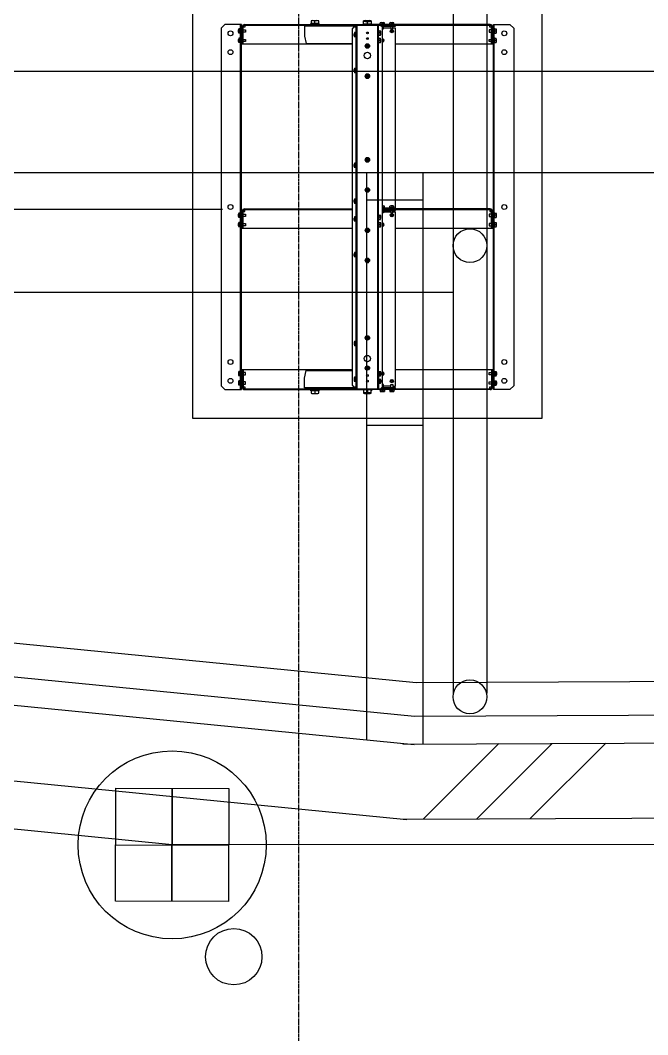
# Model space of a CAD drawing. Header units: millimetres. Extents: x 0 to 126150, y 0 to 89100.
# Drawn here: x 35833 to 37501, y 13429 to 16126 of the extents above; entities that cross this region are included whole.
import ezdxf

# ---------------------------------------------------------------- set-up
doc = ezdxf.new("R2010")
doc.units = ezdxf.units.MM
doc.header["$LTSCALE"] = 0.2
doc.linetypes.add('CENTER', pattern=[50.8, 31.75, -6.35, 6.35, -6.35])
doc.layers.add('A_建築', color=8, linetype='Continuous')
doc.layers.add('A_通芯', color=8, linetype='CENTER', plot=False)

msp = doc.modelspace()

# ---------------------------------------------------------------- linework, layer by layer
at = {"layer": 'A_建築', "lineweight": -3}
for points in [[(36236.62, 13933.66), (15890.16, 15947.77), (15890.16, 78948.49)], [(31579.24, 17786.72), (31579.24, 14797.46), (36880.99, 14275.81), (40673.22, 14293.61)], [(31669.24, 17786.72), (31669.24, 14879.04), (36885.2, 14365.83), (40672.8, 14383.61)], [(36983.53, 17334.81), (36983.53, 14337.41)], [(37073.54, 17334.81), (37073.54, 14337.41)], [(15890.16, 16265.78), (36879.73, 14200.57)], [(36418.48, 15144.27), (36418.48, 16115.27)], [(36418.48, 16105.27), (36420.78, 16105.27)], [(36420.78, 16108.07), (36423.08, 16108.07)], [(36423.08, 16062.77), (36423.08, 16108.77)], [(36429.78, 16112.77), (36429.78, 16108.07), (36425.38, 16108.07)], [(36425.38, 16062.77), (36425.38, 16108.77)], [(36429.38, 16115.08), (36745.03, 16115.08)], [(37082.18, 16112.77), (36429.38, 16112.77)], [(36728.23, 16110.47), (36588.19, 16110.47), (36588.19, 16084.48), (36593.4, 16064.47), (36715.93, 16064.47)], [(36605.53, 16115.08), (36605.53, 16118.08), (36627.03, 16118.08), (36627.03, 16115.08)], [(36605.89, 16124.63), (36605.89, 16118.47), (36626.67, 16118.47), (36626.67, 16124.63)], [(36607.98, 16118.08), (36607.98, 16118.47)], [(36611.09, 16125.57), (36621.48, 16125.57)], [(36611.78, 16112.77), (36611.78, 16110.47)], [(36616.28, 16118.47), (36616.28, 16124.63)], [(36620.78, 16112.77), (36620.78, 16110.47)], [(36624.58, 16118.47), (36624.58, 16118.08)], [(36728.23, 15150.77), (36720.93, 15150.77), (36715.93, 15155.77), (36715.93, 16103.77), (36720.93, 16108.77), (36728.23, 16108.77)], [(36725.84, 16110.47), (36725.84, 16108.77)], [(36725.93, 15150.77), (36725.93, 16108.77)], [(36728.23, 15146.77), (36728.23, 16112.77)], [(36745.03, 16112.77), (36745.03, 16118.08), (36745.39, 16118.08)], [(36745.03, 16115.77), (36766.53, 16115.77)], [(36766.18, 16124.63), (36766.18, 16116.17), (36745.39, 16116.17), (36745.39, 16124.63)], [(36747.48, 16116.17), (36747.48, 16115.77)], [(36750.59, 16125.57), (36760.98, 16125.57)], [(36750.59, 16123.28), (36760.98, 16123.28)], [(36755.78, 16123.28), (36755.78, 16124.63)], [(36755.78, 16116.17), (36755.78, 16122.33)], [(36764.08, 16116.17), (36764.08, 16115.77)], [(36766.53, 16112.77), (36766.53, 16118.08), (36766.18, 16118.08)], [(37082.18, 16115.08), (36766.53, 16115.08)], [(36783.33, 15146.77), (36783.33, 16112.77)], [(36785.63, 16107.77), (36783.33, 16107.77)], [(36785.63, 16098.52), (36785.63, 16112.77)], [(36790.03, 16116.67), (36790.03, 16119.92)], [(36790.63, 15146.77), (36795.63, 15151.77), (36795.63, 16107.77), (36790.63, 16112.77)], [(36792.91, 16120.67), (36798.66, 16120.67)], [(36792.93, 16110.47), (36830.78, 16110.47), (36830.78, 16112.77)], [(36795.63, 16103.97), (36798.78, 16103.97), (36798.78, 16110.47)], [(36795.78, 16119.92), (36795.78, 16116.67)], [(36817.79, 16105.77), (36798.78, 16105.77)], [(36801.53, 16116.67), (36801.53, 16119.92)], [(36815.03, 16116.67), (36815.03, 16119.92)], [(36817.79, 16110.47), (36817.79, 16103.97), (36823.79, 16103.97), (36823.79, 16110.47)], [(36817.91, 16120.67), (36823.66, 16120.67)], [(36820.78, 16119.92), (36820.78, 16116.67)], [(36830.78, 15625.07), (36830.78, 16105.77), (36823.79, 16105.77)], [(36826.53, 16116.67), (36826.53, 16119.92)], [(37086.18, 16108.07), (37081.78, 16108.07), (37081.78, 16112.77)], [(37086.18, 16062.77), (37086.18, 16108.77)], [(37088.48, 16062.77), (37088.48, 16108.77)], [(37090.78, 16108.07), (37088.48, 16108.07)], [(37093.08, 16105.27), (37090.78, 16105.27)], [(37093.08, 15144.27), (37093.08, 16115.27)], [(36412.88, 16094.9), (36412.88, 16100.65)], [(36416.88, 16103.52), (36413.63, 16103.52)], [(36413.63, 16097.77), (36416.88, 16097.77)], [(36416.88, 16092.02), (36413.63, 16092.02)], [(36416.88, 16078.52), (36413.63, 16078.52)], [(36425.38, 16100.77), (36431.88, 16100.77), (36431.88, 16094.77), (36425.38, 16094.77)], [(36720.33, 16084.9), (36720.33, 16090.65)], [(36724.33, 16093.52), (36721.08, 16093.52)], [(36721.08, 16087.77), (36724.33, 16087.77)], [(36724.33, 16082.03), (36721.08, 16082.03)], [(36725.93, 16103.77), (36728.23, 16103.77)], [(36785.63, 16078.52), (36785.63, 16087.02)], [(36787.23, 16098.52), (36790.48, 16098.52)], [(36790.48, 16092.77), (36787.23, 16092.77)], [(36787.23, 16087.02), (36790.48, 16087.02)], [(36787.23, 16078.52), (36790.48, 16078.52)], [(36791.23, 16089.9), (36791.23, 16095.65)], [(36818.91, 16097.15), (36817.91, 16097.15), (36817.91, 16098.4), (36818.91, 16098.4)], [(36821.41, 16099.65), (36821.41, 16100.65), (36820.16, 16100.65), (36820.16, 16099.65)], [(36820.16, 16095.9), (36820.16, 16094.9), (36821.41, 16094.9), (36821.41, 16095.9)], [(36822.66, 16097.15), (36823.66, 16097.15), (36823.66, 16098.4), (36822.66, 16098.4)], [(37086.18, 16100.77), (37079.68, 16100.77), (37079.68, 16094.77), (37086.18, 16094.77)], [(37094.68, 16103.52), (37097.93, 16103.52)], [(37097.93, 16097.77), (37094.68, 16097.77)], [(37094.68, 16092.02), (37097.93, 16092.02)], [(37094.68, 16078.52), (37097.93, 16078.52)], [(37098.68, 16094.9), (37098.68, 16100.65)], [(15890.16, 16064.81), (36861.02, 14001.45)], [(36412.88, 16069.9), (36412.88, 16075.65)], [(36413.63, 16072.77), (36416.88, 16072.77)], [(36416.88, 16067.02), (36413.63, 16067.02)], [(36715.93, 16062.77), (36420.78, 16062.77)], [(36425.38, 16075.77), (36431.88, 16075.77), (36431.88, 16069.77), (36425.38, 16069.77)], [(36753.9, 16058.4), (36752.9, 16058.4), (36752.9, 16057.15), (36753.9, 16057.15)], [(36755.16, 16059.65), (36755.16, 16060.65), (36756.41, 16060.65), (36756.41, 16059.65)], [(36755.16, 16055.9), (36755.16, 16054.9), (36756.41, 16054.9), (36756.41, 16055.9)], [(36757.66, 16058.4), (36758.66, 16058.4), (36758.66, 16057.15), (36757.66, 16057.15)], [(36785.63, 15192.52), (36785.63, 16067.02)], [(36790.48, 16072.77), (36787.23, 16072.77)], [(36787.23, 16067.02), (36790.48, 16067.02)], [(36791.23, 16069.9), (36791.23, 16075.65)], [(36795.63, 16075.65), (36796.41, 16075.65), (36796.41, 16074.65)], [(36796.41, 16070.9), (36796.41, 16069.9), (36795.63, 16069.9)], [(36797.66, 16073.4), (36798.66, 16073.4), (36798.66, 16072.15), (36797.66, 16072.15)], [(37090.78, 16062.77), (36830.78, 16062.77)], [(37086.18, 16069.77), (37079.68, 16069.77), (37079.68, 16075.77), (37086.18, 16075.77)], [(37097.93, 16072.77), (37094.68, 16072.77)], [(37094.68, 16067.02), (37097.93, 16067.02)], [(37098.68, 16069.9), (37098.68, 16075.65)], [(36724.33, 15998.52), (36721.08, 15998.52)], [(43778.54, 15989.82), (35288.54, 15989.82), (35020.54, 15721.81), (44046.54, 15721.81)], [(36720.33, 15989.9), (36720.33, 15995.65)], [(36721.08, 15992.78), (36724.33, 15992.78)], [(36724.33, 15987.02), (36721.08, 15987.02)], [(36753.9, 15978.4), (36752.9, 15978.4), (36752.9, 15977.15), (36753.9, 15977.15)], [(36755.16, 15979.65), (36755.16, 15980.65), (36756.41, 15980.65), (36756.41, 15979.65)], [(36755.16, 15975.9), (36755.16, 15974.9), (36756.41, 15974.9), (36756.41, 15975.9)], [(36757.66, 15978.4), (36758.66, 15978.4), (36758.66, 15977.15), (36757.66, 15977.15)], [(36753.9, 15755.9), (36752.9, 15755.9), (36752.9, 15754.65), (36753.9, 15754.65)], [(36755.16, 15757.15), (36755.16, 15758.15), (36756.41, 15758.15), (36756.41, 15757.15)], [(36757.66, 15754.65), (36758.66, 15754.65), (36758.66, 15755.9), (36757.66, 15755.9)], [(36720.33, 15737.4), (36720.33, 15743.15)], [(36724.33, 15746.03), (36721.08, 15746.03)], [(36721.08, 15740.27), (36724.33, 15740.27)], [(36724.33, 15734.52), (36721.08, 15734.52)], [(36755.16, 15753.4), (36755.16, 15752.4), (36756.41, 15752.4), (36756.41, 15753.4)], [(36753.53, 15721.81), (36753.53, 14212.99)], [(36903.54, 15721.81), (36903.54, 14202.13)], [(36983.53, 15402.11), (31669.24, 15402.11), (32178.02, 15695.85)], [(36753.9, 15675.9), (36752.9, 15675.9), (36752.9, 15674.65), (36753.9, 15674.65)], [(36755.16, 15677.15), (36755.16, 15678.15), (36756.41, 15678.15), (36756.41, 15677.15)], [(36755.16, 15673.4), (36755.16, 15672.4), (36756.41, 15672.4), (36756.41, 15673.4)], [(36757.66, 15675.9), (36758.66, 15675.9), (36758.66, 15674.65), (36757.66, 15674.65)], [(36720.33, 15642.4), (36720.33, 15648.15)], [(36724.33, 15651.02), (36721.08, 15651.02)], [(36903.54, 15648.49), (36753.53, 15648.49)], [(36370.13, 15623.55), (34570.13, 15623.55)], [(36425.38, 15618.07), (36429.78, 15618.07), (36429.78, 15622.77)], [(36429.38, 15625.07), (36715.93, 15625.07)], [(36715.93, 15622.77), (36429.38, 15622.77)], [(36721.08, 15645.27), (36724.33, 15645.27)], [(36724.33, 15639.52), (36721.08, 15639.52)], [(36795.63, 15632.97), (36798.66, 15632.97)], [(36795.63, 15627.37), (36830.78, 15627.37)], [(37082.18, 15625.07), (36795.63, 15625.07)], [(37082.18, 15622.77), (36795.63, 15622.77)], [(36795.63, 15620.47), (36830.78, 15620.47), (36830.78, 15622.77)], [(36798.78, 15620.47), (36798.78, 15613.97), (36795.63, 15613.97)], [(36795.65, 15628.95), (36801.54, 15628.95), (36801.54, 15627.35), (36795.65, 15627.35)], [(36795.78, 15632.23), (36795.78, 15628.98)], [(36801.53, 15628.98), (36801.53, 15632.23)], [(36815.03, 15628.98), (36815.03, 15632.23)], [(36817.79, 15620.47), (36817.79, 15613.97), (36823.79, 15613.97), (36823.79, 15620.47)], [(36823.66, 15632.97), (36817.91, 15632.97)], [(36820.78, 15632.23), (36820.78, 15628.98)], [(36826.53, 15628.98), (36826.53, 15632.23)], [(37081.78, 15622.77), (37081.78, 15618.07), (37086.18, 15618.07)], [(36412.88, 15604.9), (36412.88, 15610.65)], [(36416.88, 15613.52), (36413.63, 15613.52)], [(36413.63, 15607.77), (36416.88, 15607.77)], [(36416.88, 15602.02), (36413.63, 15602.02)], [(36420.78, 15618.07), (36423.08, 15618.07)], [(36423.08, 15572.77), (36423.08, 15618.77)], [(36425.38, 15572.77), (36425.38, 15618.77)], [(36425.38, 15610.77), (36431.88, 15610.77), (36431.88, 15604.77), (36425.38, 15604.77)], [(36720.33, 15594.9), (36720.33, 15600.65)], [(36724.33, 15603.52), (36721.08, 15603.52)], [(36721.08, 15597.77), (36724.33, 15597.77)], [(36724.33, 15592.02), (36721.08, 15592.02)], [(36787.23, 15608.53), (36790.48, 15608.53)], [(36790.48, 15602.77), (36787.23, 15602.77)], [(36787.23, 15597.02), (36790.48, 15597.02)], [(36791.23, 15599.9), (36791.23, 15605.65)], [(36817.79, 15615.77), (36798.78, 15615.77)], [(36818.91, 15608.4), (36817.91, 15608.4), (36817.91, 15607.15), (36818.91, 15607.15)], [(36821.41, 15609.65), (36821.41, 15610.65), (36820.16, 15610.65), (36820.16, 15609.65)], [(36821.41, 15605.9), (36821.41, 15604.9), (36820.16, 15604.9), (36820.16, 15605.9)], [(36822.66, 15608.4), (36823.66, 15608.4), (36823.66, 15607.15), (36822.66, 15607.15)], [(36823.79, 15153.77), (36830.78, 15153.77), (36830.78, 15615.77), (36823.79, 15615.77)], [(37086.18, 15610.77), (37079.68, 15610.77), (37079.68, 15604.77), (37086.18, 15604.77)], [(37086.18, 15572.77), (37086.18, 15618.77)], [(37088.48, 15572.77), (37088.48, 15618.77)], [(37090.78, 15618.07), (37088.48, 15618.07)], [(37094.68, 15613.52), (37097.93, 15613.52)], [(37097.93, 15607.77), (37094.68, 15607.77)], [(37094.68, 15602.02), (37097.93, 15602.02)], [(37098.68, 15604.9), (37098.68, 15610.65)], [(36412.88, 15579.9), (36412.88, 15585.65)], [(36416.88, 15588.52), (36413.63, 15588.52)], [(36413.63, 15582.77), (36416.88, 15582.77)], [(36416.88, 15577.03), (36413.63, 15577.03)], [(36715.93, 15572.77), (36420.78, 15572.77)], [(36425.38, 15585.77), (36431.88, 15585.77), (36431.88, 15579.78), (36425.38, 15579.78)], [(36753.9, 15568.4), (36752.9, 15568.4), (36752.9, 15567.15), (36753.9, 15567.15)], [(36755.16, 15569.65), (36755.16, 15570.65), (36756.41, 15570.65), (36756.41, 15569.65)], [(36755.16, 15565.9), (36755.16, 15564.9), (36756.41, 15564.9), (36756.41, 15565.9)], [(36757.66, 15568.4), (36758.66, 15568.4), (36758.66, 15567.15), (36757.66, 15567.15)], [(36787.23, 15588.52), (36790.48, 15588.52)], [(36790.48, 15582.77), (36787.23, 15582.77)], [(36787.23, 15577.03), (36790.48, 15577.03)], [(36791.23, 15579.9), (36791.23, 15585.65)], [(36796.41, 15584.65), (36796.41, 15585.65), (36795.63, 15585.65)], [(36795.63, 15579.9), (36796.41, 15579.9), (36796.41, 15580.9)], [(36797.66, 15582.15), (36798.66, 15582.15), (36798.66, 15583.4), (36797.66, 15583.4)], [(37090.78, 15572.77), (36830.78, 15572.77)], [(37086.18, 15585.77), (37079.68, 15585.77), (37079.68, 15579.78), (37086.18, 15579.78)], [(37094.68, 15588.52), (37097.93, 15588.52)], [(37097.93, 15582.77), (37094.68, 15582.77)], [(37094.68, 15577.03), (37097.93, 15577.03)], [(37098.68, 15579.9), (37098.68, 15585.65)], [(36720.33, 15499.9), (36720.33, 15505.65)], [(36724.33, 15508.52), (36721.08, 15508.52)], [(36721.08, 15502.77), (36724.33, 15502.77)], [(36724.33, 15497.02), (36721.08, 15497.02)], [(36753.9, 15488.4), (36752.9, 15488.4), (36752.9, 15487.15), (36753.9, 15487.15)], [(36755.16, 15489.65), (36755.16, 15490.65), (36756.41, 15490.65), (36756.41, 15489.65)], [(36755.16, 15485.9), (36755.16, 15484.9), (36756.41, 15484.9), (36756.41, 15485.9)], [(36757.66, 15488.4), (36758.66, 15488.4), (36758.66, 15487.15), (36757.66, 15487.15)], [(36720.33, 15269.65), (36720.33, 15263.9)], [(36724.33, 15272.52), (36721.08, 15272.52)], [(36753.9, 15281.15), (36752.9, 15281.15), (36752.9, 15282.4), (36753.9, 15282.4)], [(36755.16, 15283.65), (36755.16, 15284.65), (36756.41, 15284.65), (36756.41, 15283.65)], [(36755.16, 15279.9), (36755.16, 15278.9), (36756.41, 15278.9), (36756.41, 15279.9)], [(36757.66, 15282.4), (36758.66, 15282.4), (36758.66, 15281.15), (36757.66, 15281.15)], [(36721.08, 15266.77), (36724.33, 15266.77)], [(36724.33, 15261.03), (36721.08, 15261.03)], [(36412.88, 15189.65), (36412.88, 15183.9)], [(36416.88, 15192.52), (36413.63, 15192.52)], [(36715.93, 15196.77), (36420.78, 15196.77)], [(36423.08, 15196.77), (36423.08, 15150.77)], [(36425.38, 15196.77), (36425.38, 15150.77)], [(36425.38, 15183.77), (36431.88, 15183.77), (36431.88, 15189.77), (36425.38, 15189.77)], [(36728.23, 15149.07), (36588.19, 15149.07), (36588.19, 15175.07), (36593.4, 15195.07), (36715.93, 15195.07)], [(36753.9, 15201.15), (36752.9, 15201.15), (36752.9, 15202.4), (36753.9, 15202.4)], [(36755.16, 15203.65), (36755.16, 15204.65), (36756.41, 15204.65), (36756.41, 15203.65)], [(36755.16, 15199.9), (36755.16, 15198.9), (36756.41, 15198.9), (36756.41, 15199.9)], [(36757.66, 15202.4), (36758.66, 15202.4), (36758.66, 15201.15), (36757.66, 15201.15)], [(36787.23, 15192.52), (36790.48, 15192.52)], [(36791.23, 15189.65), (36791.23, 15183.9)], [(36795.63, 15189.65), (36796.41, 15189.65), (36796.41, 15188.65)], [(36797.66, 15187.4), (36798.66, 15187.4), (36798.66, 15186.15), (36797.66, 15186.15)], [(37090.78, 15196.77), (36830.78, 15196.77)], [(37086.18, 15183.77), (37079.68, 15183.77), (37079.68, 15189.77), (37086.18, 15189.77)], [(37086.18, 15196.77), (37086.18, 15150.77)], [(37088.48, 15196.77), (37088.48, 15150.77)], [(37094.68, 15192.52), (37097.93, 15192.52)], [(37098.68, 15189.65), (37098.68, 15183.9)], [(36412.88, 15164.65), (36412.88, 15158.9)], [(36413.63, 15186.77), (36416.88, 15186.77)], [(36416.88, 15181.02), (36413.63, 15181.02)], [(36416.88, 15167.53), (36413.63, 15167.53)], [(36413.63, 15161.77), (36416.88, 15161.77)], [(36425.38, 15158.77), (36431.88, 15158.77), (36431.88, 15164.78), (36425.38, 15164.78)], [(36720.33, 15174.65), (36720.33, 15168.9)], [(36724.33, 15177.52), (36721.08, 15177.52)], [(36721.08, 15171.77), (36724.33, 15171.77)], [(36724.33, 15166.02), (36721.08, 15166.02)], [(36785.63, 15181.02), (36785.63, 15172.52)], [(36785.63, 15161.03), (36785.63, 15146.77)], [(36790.48, 15186.77), (36787.23, 15186.77)], [(36787.23, 15181.02), (36790.48, 15181.02)], [(36787.23, 15172.52), (36790.48, 15172.52)], [(36790.48, 15166.78), (36787.23, 15166.78)], [(36787.23, 15161.03), (36790.48, 15161.03)], [(36791.23, 15169.65), (36791.23, 15163.9)], [(36796.41, 15184.9), (36796.41, 15183.9), (36795.63, 15183.9)], [(36818.91, 15166.15), (36817.91, 15166.15), (36817.91, 15167.4), (36818.91, 15167.4)], [(36821.41, 15168.65), (36821.41, 15169.65), (36820.16, 15169.65), (36820.16, 15168.65)], [(36820.16, 15164.9), (36820.16, 15163.9), (36821.41, 15163.9), (36821.41, 15164.9)], [(36822.66, 15166.15), (36823.66, 15166.15), (36823.66, 15167.4), (36822.66, 15167.4)], [(37086.18, 15158.77), (37079.68, 15158.77), (37079.68, 15164.78), (37086.18, 15164.78)], [(37097.93, 15186.77), (37094.68, 15186.77)], [(37094.68, 15181.02), (37097.93, 15181.02)], [(37094.68, 15167.53), (37097.93, 15167.53)], [(37097.93, 15161.77), (37094.68, 15161.77)], [(37098.68, 15164.65), (37098.68, 15158.9)], [(36416.88, 15156.02), (36413.63, 15156.02)], [(36418.48, 15154.27), (36420.78, 15154.27)], [(36420.78, 15151.47), (36423.08, 15151.47)], [(36425.38, 15151.47), (36429.78, 15151.47), (36429.78, 15146.77)], [(36429.38, 15146.77), (37082.18, 15146.77)], [(36429.38, 15144.47), (36745.03, 15144.47)], [(36627.03, 15144.47), (36627.03, 15141.47), (36605.53, 15141.47), (36605.53, 15144.47)], [(36626.67, 15134.92), (36626.67, 15141.08), (36605.89, 15141.08), (36605.89, 15134.92)], [(36607.98, 15141.08), (36607.98, 15141.47)], [(36611.09, 15133.97), (36621.48, 15133.97)], [(36611.78, 15146.77), (36611.78, 15149.07)], [(36616.28, 15141.08), (36616.28, 15134.92)], [(36620.78, 15146.77), (36620.78, 15149.07)], [(36624.58, 15141.47), (36624.58, 15141.08)], [(36725.84, 15149.07), (36725.84, 15150.77)], [(36725.93, 15155.77), (36728.23, 15155.77)], [(36745.03, 15146.77), (36745.03, 15141.47), (36745.39, 15141.47)], [(36766.53, 15143.77), (36745.03, 15143.77)], [(36766.18, 15134.92), (36766.18, 15143.37), (36745.39, 15143.37), (36745.39, 15134.92)], [(36747.48, 15143.37), (36747.48, 15143.77)], [(36750.59, 15136.27), (36760.98, 15136.27)], [(36750.59, 15133.97), (36760.98, 15133.97)], [(36755.78, 15143.37), (36755.78, 15137.22)], [(36755.78, 15136.27), (36755.78, 15134.92)], [(36764.08, 15143.37), (36764.08, 15143.77)], [(36766.53, 15146.77), (36766.53, 15141.47), (36766.18, 15141.47)], [(37082.18, 15144.47), (36766.53, 15144.47)], [(36785.63, 15151.77), (36783.33, 15151.77)], [(36790.03, 15142.87), (36790.03, 15139.62)], [(36798.66, 15138.88), (36792.91, 15138.88)], [(36830.78, 15146.77), (36830.78, 15149.07), (36792.93, 15149.07)], [(36798.78, 15149.07), (36798.78, 15157.87), (36795.63, 15157.87)], [(36795.78, 15139.62), (36795.78, 15142.87)], [(36817.79, 15153.77), (36798.78, 15153.77)], [(36801.53, 15142.87), (36801.53, 15139.62)], [(36815.03, 15142.87), (36815.03, 15139.62)], [(36817.79, 15149.07), (36817.79, 15157.87), (36823.79, 15157.87), (36823.79, 15149.07)], [(36823.66, 15138.88), (36817.91, 15138.88)], [(36820.78, 15139.62), (36820.78, 15142.87)], [(36826.53, 15142.87), (36826.53, 15139.62)], [(37081.78, 15146.77), (37081.78, 15151.47), (37086.18, 15151.47)], [(37090.78, 15151.47), (37088.48, 15151.47)], [(37093.08, 15154.27), (37090.78, 15154.27)], [(37094.68, 15156.02), (37097.93, 15156.02)], [(36903.54, 15048.49), (36753.53, 15048.49)], [(36850.33, 14201.9), (42931.53, 14228.59)], [(36904.42, 14002.17), (37105.32, 14202.97)], [(37046.42, 14002.77), (37247.32, 14203.67)], [(37188.52, 14003.37), (37389.42, 14204.27)], [(36236.2, 13783.67), (36237.04, 14083.66)], [(36237.05, 14083.66), (36236.21, 13783.67)], [(36851.22, 14001.9), (42932.4, 14028.59)], [(36086.63, 13934.08), (36386.63, 13933.24)], [(36086.63, 13934.08), (36386.62, 13933.24)], [(46211.18, 13936.78), (36236.62, 13933.67)]]:
    msp.add_lwpolyline(points, dxfattribs=at)
for points in [[(37219.78, 16694.77), (37219.78, 15067.78), (36291.78, 15067.78), (36291.78, 16694.77)], [(36420.78, 16115.27), (36376.78, 16115.27), (36366.78, 16105.27), (36366.78, 15154.27), (36376.78, 15144.27), (36420.78, 15144.27)], [(36801.54, 16116.65), (36801.54, 16115.05), (36790.04, 16115.05), (36790.04, 16116.65)], [(36826.55, 16116.65), (36826.55, 16115.05), (36815.05, 16115.05), (36815.05, 16116.65)], [(37090.78, 15144.27), (37090.78, 16115.27), (37134.78, 16115.27), (37144.78, 16105.27), (37144.78, 15154.27), (37134.78, 15144.27)], [(36416.85, 16103.55), (36418.45, 16103.55), (36418.45, 16092.05), (36416.85, 16092.05)], [(36416.85, 16078.55), (36418.45, 16078.55), (36418.45, 16067.05), (36416.85, 16067.05)], [(36724.35, 16093.55), (36725.95, 16093.55), (36725.95, 16082.05), (36724.35, 16082.05)], [(36787.25, 16098.55), (36785.64, 16098.55), (36785.64, 16087.05), (36787.25, 16087.05)], [(36787.25, 16078.55), (36785.64, 16078.55), (36785.64, 16067.05), (36787.25, 16067.05)], [(37094.64, 16103.55), (37093.05, 16103.55), (37093.05, 16092.05), (37094.64, 16092.05)], [(37094.64, 16078.55), (37093.05, 16078.55), (37093.05, 16067.05), (37094.64, 16067.05)], [(36752.84, 16062.75), (36750.04, 16057.75), (36752.84, 16052.75), (36758.65, 16052.75), (36761.54, 16057.75), (36758.65, 16062.75)], [(36724.35, 15998.55), (36725.95, 15998.55), (36725.95, 15987.05), (36724.35, 15987.05)], [(36752.84, 15982.75), (36750.04, 15977.75), (36752.84, 15972.75), (36758.65, 15972.75), (36761.54, 15977.75), (36758.65, 15982.75)], [(36752.84, 15760.25), (36750.04, 15755.25), (36752.84, 15750.25), (36758.65, 15750.25), (36761.54, 15755.25), (36758.65, 15760.25)], [(36724.35, 15746.05), (36725.95, 15746.05), (36725.95, 15734.55), (36724.35, 15734.55)], [(36752.84, 15680.25), (36750.04, 15675.25), (36752.84, 15670.25), (36758.65, 15670.25), (36761.54, 15675.25), (36758.65, 15680.25)], [(36724.35, 15651.05), (36725.95, 15651.05), (36725.95, 15639.55), (36724.35, 15639.55)], [(36815.05, 15628.95), (36815.05, 15627.35), (36826.55, 15627.35), (36826.55, 15628.95)], [(36416.85, 15613.55), (36418.45, 15613.55), (36418.45, 15602.05), (36416.85, 15602.05)], [(36724.35, 15603.55), (36725.95, 15603.55), (36725.95, 15592.05), (36724.35, 15592.05)], [(36787.25, 15608.55), (36785.64, 15608.55), (36785.64, 15597.05), (36787.25, 15597.05)], [(37094.64, 15613.55), (37093.05, 15613.55), (37093.05, 15602.05), (37094.64, 15602.05)], [(36416.85, 15588.55), (36418.45, 15588.55), (36418.45, 15577.05), (36416.85, 15577.05)], [(36752.84, 15572.75), (36750.04, 15567.75), (36752.84, 15562.75), (36758.65, 15562.75), (36761.54, 15567.75), (36758.65, 15572.75)], [(36787.25, 15588.55), (36785.64, 15588.55), (36785.64, 15577.05), (36787.25, 15577.05)], [(37094.64, 15588.55), (37093.05, 15588.55), (37093.05, 15577.05), (37094.64, 15577.05)], [(36724.35, 15508.55), (36725.95, 15508.55), (36725.95, 15497.05), (36724.35, 15497.05)], [(36752.84, 15492.75), (36750.04, 15487.75), (36752.84, 15482.75), (36758.65, 15482.75), (36761.54, 15487.75), (36758.65, 15492.75)], [(36724.35, 15261.05), (36725.95, 15261.05), (36725.95, 15272.56), (36724.35, 15272.56)], [(36752.84, 15276.75), (36750.04, 15281.75), (36752.84, 15286.75), (36758.65, 15286.75), (36761.54, 15281.75), (36758.65, 15276.75)], [(36416.85, 15181.05), (36418.45, 15181.05), (36418.45, 15192.55), (36416.85, 15192.55)], [(36761.54, 15201.75), (36758.65, 15196.75), (36752.84, 15196.75), (36750.04, 15201.75), (36752.84, 15206.75), (36758.65, 15206.75)], [(36787.25, 15181.05), (36785.64, 15181.05), (36785.64, 15192.55), (36787.25, 15192.55)], [(37094.64, 15181.05), (37093.05, 15181.05), (37093.05, 15192.55), (37094.64, 15192.55)], [(36416.85, 15156.05), (36418.45, 15156.05), (36418.45, 15167.55), (36416.85, 15167.55)], [(36724.35, 15166.05), (36725.95, 15166.05), (36725.95, 15177.55), (36724.35, 15177.55)], [(36787.25, 15161.05), (36785.64, 15161.05), (36785.64, 15172.55), (36787.25, 15172.55)], [(37094.64, 15156.05), (37093.05, 15156.05), (37093.05, 15167.55), (37094.64, 15167.55)], [(36790.04, 15142.85), (36790.04, 15144.45), (36801.54, 15144.45), (36801.54, 15142.85)], [(36815.05, 15142.85), (36815.05, 15144.45), (36826.55, 15144.45), (36826.55, 15142.85)], [(36387.05, 14083.24), (36386.21, 13783.25), (36086.21, 13784.08), (36087.05, 14084.08)], [(36087.04, 14084.08), (36387.04, 14083.24), (36386.2, 13783.25), (36086.21, 13784.08)]]:
    msp.add_lwpolyline(points, close=True, dxfattribs=at)
for points in [[(36429.38, 16115.07, 0.4142136), (36423.08, 16108.77)], [(36429.38, 16112.77, 0.4142136), (36425.38, 16108.77)], [(36616.28, 16124.63, 0.1821199), (36605.89, 16124.63)], [(36626.68, 16124.63, 0.1821199), (36616.28, 16124.63)], [(36755.78, 16124.63, 0.1821199), (36745.39, 16124.63)], [(36755.78, 16122.33, 0.1821199), (36745.39, 16122.33)], [(36766.18, 16124.63, 0.1821199), (36755.78, 16124.63)], [(36766.18, 16122.33, 0.1821199), (36755.78, 16122.33)], [(36795.78, 16119.92, 0.2608696), (36790.03, 16119.92)], [(36801.54, 16119.92, 0.2608696), (36795.79, 16119.92)], [(36820.78, 16119.92, 0.2608696), (36815.03, 16119.92)], [(36826.53, 16119.92, 0.2608696), (36820.78, 16119.92)], [(37088.48, 16108.77, 0.4142136), (37082.18, 16115.07)], [(37086.18, 16108.77, 0.4142136), (37082.18, 16112.77)], [(36413.63, 16103.52, 0.2608696), (36413.63, 16097.77)], [(36413.63, 16097.77, 0.2608696), (36413.63, 16092.02)], [(36413.63, 16078.52, 0.2608696), (36413.63, 16072.77)], [(36721.08, 16093.52, 0.2608696), (36721.08, 16087.77)], [(36721.08, 16087.77, 0.2608696), (36721.08, 16082.02)], [(36790.48, 16092.78, 0.2608696), (36790.48, 16098.53)], [(36790.48, 16087.02, 0.2608696), (36790.48, 16092.77)], [(36790.48, 16072.77, 0.2608696), (36790.48, 16078.52)], [(36818.91, 16098.4, 0.4142136), (36820.16, 16099.65)], [(36820.16, 16095.9, 0.4142136), (36818.91, 16097.15)], [(36821.41, 16099.65, 0.414214), (36822.66, 16098.4)], [(36822.66, 16097.15, 0.4142129), (36821.41, 16095.9)], [(37097.93, 16097.77, 0.2608696), (37097.93, 16103.52)], [(37097.93, 16092.02, 0.2608696), (37097.93, 16097.77)], [(37097.93, 16072.77, 0.2608696), (37097.93, 16078.52)], [(36413.63, 16072.77, 0.2608696), (36413.63, 16067.02)], [(36753.9, 16058.4, 0.4142136), (36755.15, 16059.65)], [(36755.15, 16055.9, 0.4142136), (36753.9, 16057.15)], [(36756.41, 16059.65, 0.4142129), (36757.66, 16058.4)], [(36757.66, 16057.15, 0.4142141), (36756.41, 16055.9)], [(36790.48, 16067.02, 0.2608696), (36790.48, 16072.77)], [(36795.63, 16068.4, 1.034894), (36795.63, 16077.15)], [(36796.41, 16074.65, 0.414214), (36797.66, 16073.4)], [(36797.66, 16072.15, 0.4142129), (36796.41, 16070.9)], [(37097.93, 16067.02, 0.2608696), (37097.93, 16072.77)], [(36721.08, 15998.52, 0.2608696), (36721.08, 15992.77)], [(36721.08, 15992.77, 0.2608696), (36721.08, 15987.02)], [(36753.9, 15978.4, 0.4142136), (36755.15, 15979.65)], [(36755.15, 15975.9, 0.4142136), (36753.9, 15977.15)], [(36756.41, 15979.65, 0.4142129), (36757.66, 15978.4)], [(36757.66, 15977.15, 0.4142141), (36756.41, 15975.9)], [(36753.9, 15755.9, 0.4142136), (36755.15, 15757.15)], [(36755.15, 15753.4, 0.4142136), (36753.9, 15754.65)], [(36756.41, 15757.15, 0.4142129), (36757.66, 15755.9)], [(36757.66, 15754.65, 0.4142141), (36756.41, 15753.4)], [(36721.08, 15746.02, 0.2608696), (36721.08, 15740.27)], [(36721.08, 15740.27, 0.2608696), (36721.08, 15734.52)], [(36753.9, 15675.9, 0.4142136), (36755.15, 15677.15)], [(36755.15, 15673.4, 0.4142136), (36753.9, 15674.65)], [(36756.41, 15677.15, 0.4142129), (36757.66, 15675.9)], [(36757.66, 15674.65, 0.4142141), (36756.41, 15673.4)], [(36721.08, 15651.03, 0.2608696), (36721.08, 15645.28)], [(36429.38, 15625.07, 0.4142136), (36423.08, 15618.77)], [(36429.38, 15622.77, 0.4142136), (36425.38, 15618.77)], [(36721.08, 15645.28, 0.2608696), (36721.08, 15639.53)], [(36795.78, 15632.22, 0.0072446), (36795.63, 15632.3)], [(36801.54, 15632.22, 0.2608696), (36795.79, 15632.22)], [(36820.78, 15632.22, 0.2608696), (36815.03, 15632.22)], [(36826.53, 15632.22, 0.2608696), (36820.78, 15632.22)], [(37088.48, 15618.77, 0.4142136), (37082.18, 15625.07)], [(37086.18, 15618.77, 0.4142136), (37082.18, 15622.77)], [(36413.63, 15613.52, 0.2608696), (36413.63, 15607.77)], [(36413.63, 15607.78, 0.2608696), (36413.63, 15602.03)], [(36721.08, 15603.52, 0.2608696), (36721.08, 15597.77)], [(36721.08, 15597.77, 0.2608696), (36721.08, 15592.02)], [(36790.48, 15602.77, 0.2608696), (36790.48, 15608.52)], [(36790.48, 15597.02, 0.2608696), (36790.48, 15602.77)], [(36818.91, 15608.4, 0.4142136), (36820.16, 15609.65)], [(36820.16, 15605.9, 0.4142136), (36818.91, 15607.15)], [(36821.41, 15609.65, 0.414214), (36822.66, 15608.4)], [(36822.66, 15607.15, 0.4142129), (36821.41, 15605.9)], [(37097.93, 15607.77, 0.2608696), (37097.93, 15613.52)], [(37097.93, 15602.03, 0.2608696), (37097.93, 15607.78)], [(36413.63, 15588.52, 0.2608696), (36413.63, 15582.77)], [(36413.63, 15582.77, 0.2608696), (36413.63, 15577.02)], [(36753.9, 15568.4, 0.4142136), (36755.15, 15569.65)], [(36755.15, 15565.9, 0.4142136), (36753.9, 15567.15)], [(36756.41, 15569.65, 0.4142129), (36757.66, 15568.4)], [(36757.66, 15567.15, 0.4142141), (36756.41, 15565.9)], [(36790.48, 15582.77, 0.2608696), (36790.48, 15588.52)], [(36790.48, 15577.02, 0.2608696), (36790.48, 15582.77)], [(36795.63, 15578.4, 1.034894), (36795.63, 15587.15)], [(36796.41, 15584.65, 0.414214), (36797.66, 15583.4)], [(36797.66, 15582.15, 0.4142129), (36796.41, 15580.9)], [(37097.93, 15582.77, 0.2608696), (37097.93, 15588.52)], [(37097.93, 15577.02, 0.2608696), (37097.93, 15582.77)], [(36721.08, 15508.52, 0.2608696), (36721.08, 15502.77)], [(36721.08, 15502.77, 0.2608696), (36721.08, 15497.02)], [(36753.9, 15488.4, 0.4142136), (36755.15, 15489.65)], [(36755.15, 15485.9, 0.4142136), (36753.9, 15487.15)], [(36756.41, 15489.65, 0.4142129), (36757.66, 15488.4)], [(36757.66, 15487.15, 0.4142141), (36756.41, 15485.9)], [(36721.08, 15272.52, 0.2608696), (36721.08, 15266.77)], [(36753.9, 15282.4, 0.4142136), (36755.15, 15283.65)], [(36755.15, 15279.9, 0.4142136), (36753.9, 15281.15)], [(36756.41, 15283.65, 0.414214), (36757.66, 15282.4)], [(36757.66, 15281.15, 0.4142129), (36756.41, 15279.9)], [(36721.08, 15266.77, 0.2608696), (36721.08, 15261.02)], [(36413.63, 15192.53, 0.2608696), (36413.63, 15186.78)], [(36753.9, 15202.4, 0.4142136), (36755.15, 15203.65)], [(36755.15, 15199.9, 0.4142136), (36753.9, 15201.15)], [(36756.41, 15203.65, 0.414214), (36757.66, 15202.4)], [(36757.66, 15201.15, 0.4142129), (36756.41, 15199.9)], [(36790.48, 15186.78, 0.2608696), (36790.48, 15192.53)], [(36795.63, 15182.4, 1.034894), (36795.63, 15191.14)], [(36796.41, 15188.65, 0.414214), (36797.66, 15187.4)], [(37097.93, 15186.78, 0.2608696), (37097.93, 15192.53)], [(36413.63, 15186.77, 0.2608696), (36413.63, 15181.02)], [(36413.63, 15167.52, 0.2608696), (36413.63, 15161.77)], [(36413.63, 15161.77, 0.2608696), (36413.63, 15156.02)], [(36721.08, 15177.52, 0.2608696), (36721.08, 15171.77)], [(36721.08, 15171.77, 0.2608696), (36721.08, 15166.02)], [(36790.48, 15181.02, 0.2608696), (36790.48, 15186.77)], [(36790.48, 15166.77, 0.2608696), (36790.48, 15172.52)], [(36790.48, 15161.02, 0.2608696), (36790.48, 15166.77)], [(36797.66, 15186.15, 0.4142129), (36796.41, 15184.9)], [(36818.91, 15167.4, 0.4142136), (36820.16, 15168.65)], [(36820.16, 15164.9, 0.4142136), (36818.91, 15166.15)], [(36821.41, 15168.65, 0.414214), (36822.66, 15167.4)], [(36822.66, 15166.15, 0.4142129), (36821.41, 15164.9)], [(37097.93, 15181.02, 0.2608696), (37097.93, 15186.77)], [(37097.93, 15161.77, 0.2608696), (37097.93, 15167.52)], [(37097.93, 15156.02, 0.2608696), (37097.93, 15161.77)], [(36423.08, 15150.77, 0.4142136), (36429.38, 15144.47)], [(36425.38, 15150.77, 0.4142136), (36429.38, 15146.77)], [(36605.89, 15134.92, 0.1821199), (36616.28, 15134.92)], [(36616.28, 15134.92, 0.1821199), (36626.68, 15134.92)], [(36745.39, 15137.22, 0.1821199), (36755.78, 15137.22)], [(36745.39, 15134.92, 0.1821199), (36755.78, 15134.92)], [(36755.78, 15137.22, 0.1821199), (36766.18, 15137.22)], [(36755.78, 15134.92, 0.1821199), (36766.18, 15134.92)], [(36790.03, 15139.62, 0.2608696), (36795.78, 15139.62)], [(36795.79, 15139.62, 0.2608696), (36801.54, 15139.62)], [(36815.03, 15139.62, 0.2608696), (36820.78, 15139.62)], [(36820.78, 15139.62, 0.2608696), (36826.53, 15139.62)], [(37082.18, 15144.47, 0.4142136), (37088.48, 15150.77)], [(37082.18, 15146.77, 0.4142136), (37086.18, 15150.77)]]:
    msp.add_lwpolyline(points, format="xyb", dxfattribs=at)
for centre, radius in [((36391.78, 16091.77), 6.5), ((36755.78, 16092.77), 2.4), ((36755.78, 16077.77), 2.4), ((36820.78, 16097.77), 4.37), ((37119.78, 16091.77), 6.5), ((36755.78, 16057.77), 5.75), ((36755.78, 16057.77), 5), ((36755.78, 16057.77), 4.3), ((36391.78, 16041.77), 6.5), ((36755.78, 16032.78), 8.5), ((37119.78, 16041.77), 6.5), ((36755.78, 15977.77), 5.75), ((36755.78, 15977.77), 5), ((36755.78, 15977.77), 4.3), ((36755.78, 15755.28), 5.75), ((36755.78, 15755.28), 5), ((36755.78, 15755.28), 4.3), ((36755.78, 15675.27), 5.75), ((36755.78, 15675.27), 5), ((36755.78, 15675.27), 4.3), ((36391.78, 15629.77), 6.5), ((37119.78, 15629.77), 6.5), ((36820.78, 15607.77), 4.37), ((36755.78, 15567.78), 5.75), ((36755.78, 15567.78), 5), ((36755.78, 15567.78), 4.3), ((37028.53, 15527.13), 45), ((36755.78, 15487.77), 5.75), ((36755.78, 15487.77), 5), ((36755.78, 15487.77), 4.3), ((36755.78, 15281.77), 5.75), ((36755.78, 15281.77), 5), ((36755.78, 15281.77), 4.3), ((36391.78, 15217.78), 6.5), ((36755.78, 15226.77), 8.5), ((37119.78, 15217.78), 6.5), ((36755.78, 15201.78), 5.75), ((36755.78, 15201.78), 5), ((36755.78, 15201.78), 4.3), ((36391.78, 15167.78), 6.5), ((36755.78, 15181.77), 2.4), ((36755.78, 15166.78), 2.4), ((36820.78, 15166.78), 4.37), ((37119.78, 15167.78), 6.5), ((37028.53, 14327.13), 45), ((36236.62, 13933.66), 250), ((36236.63, 13933.66), 250), ((36400.44, 13636.33), 75)]:
    msp.add_circle(centre, radius, dxfattribs=at)
at = {"layer": 'A_通芯'}
msp.add_line((36573.55, 7195.51), (36573.55, 50618.35), dxfattribs=at)

doc.saveas('drawing.dxf')
